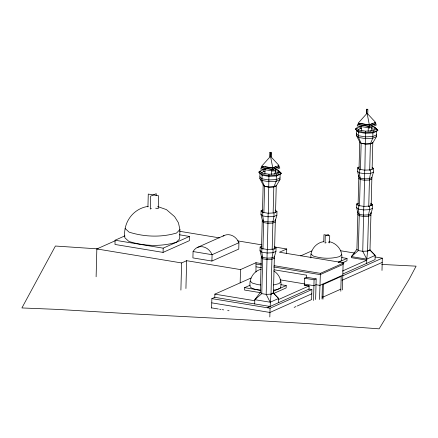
<?xml version="1.0" encoding="UTF-8"?>
<svg xmlns="http://www.w3.org/2000/svg" width="438" height="438" viewBox="0 0 438 438"><rect width="100%" height="100%" fill="white"/><g stroke="black" fill="none" stroke-linecap="round" stroke-linejoin="round"><path stroke-width="0.66" d="M96.114 276.772L96.842 248.948L115.369 240.686M124.885 235.863L115.101 240.227L114.991 244.464L163.067 252.403L189.358 240.676L189.468 236.443L179.449 234.784M148.164 206.375C133.092 208.499 122.749 222.789 124.896 237.829L128.881 241.426C144.129 246.227 160.938 246.818 176.322 242.302L179.673 238.841L179.914 229.561L178.441 222.794L174.614 216.657L166.462 209.616L157.68 206.55M147.934 206.917L148.268 194.078L158.572 195.781L158.233 208.614L155.66 208.192M156.185 195.698L156.24 193.673L150.606 196.186L150.267 209.019L151.395 208.521M163.067 252.403L163.177 248.165L189.468 236.443M180.899 290.093L181.606 262.948L186.654 260.698L240.511 269.594L255.967 262.701L261.333 263.588M185.926 288.522L186.654 260.698M211.904 261.048L212.074 254.692A12.204 10.386 66 0 0 202.739 246.769A12.204 10.386 66 0 0 193.076 251.554L192.906 257.911L211.904 261.048L238.765 249.069L238.934 242.712A12.204 10.386 66 0 0 223.013 236.153M211.614 308.111L211.866 298.634L214.784 297.331L270.087 306.469L271.012 294.133L271.96 257.916L273 252.715L273.093 249.156L276.028 247.848L274.308 246.293M214.784 297.331L214.866 294.144L251.045 278.01M240.161 282.86L240.511 269.594M250.093 285.209L244.574 287.667L244.513 290.044L260.665 292.71M261.141 269.239C253.673 270.941 248.959 278.886 250.06 286.326A15.346 3.947 1.5 0 0 260.457 290.224M254.702 303.923L254.812 299.68L260.353 292.37L261.3 256.153L260.03 250.574L260.123 247.016L261.886 246.233M255.984 271.982L255.967 262.701M275.579 169.834L278.048 170.251L281.322 173.344L280.117 174.34L279.981 179.635L276.279 185.794L273.832 186.867L268.992 187.108L264.579 186.374L263.216 185.088L259.844 178.545L259.986 173.251L258.831 172.129L260.041 171.132L263.807 169.479L265.165 169.413M261.497 248.642L262.252 219.936L260.982 214.357L261.075 210.798L262.838 210.016M262.45 212.425L263.161 185.099L264.579 186.374L268.992 187.108L273.821 186.862L276.236 185.783L275.54 212.425M259.986 173.251L263.753 171.597L263.807 169.479M260.123 247.016L261.847 248.57L261.754 252.129L262.718 257.435L261.771 293.652L254.812 299.68L270.197 302.22L278.612 298.47L273.427 293.055L274.374 256.838L275.935 251.407L276.028 247.848M261.075 210.798L262.795 212.353L262.701 215.912L263.665 221.217L262.931 249.233M263.9 212.337L264.579 186.374L261.973 180.516L259.844 178.545M264.913 173.388L265.017 169.418M261.847 248.57L267.218 249.457L266.184 294.38L270.197 302.22M262.795 212.353L268.166 213.24L267.35 249.967M268.297 213.749L268.948 174.236L276.405 173.875L280.172 172.222M271.598 174.494L271.702 170.524M269.824 316.959L270.054 308.221L311.883 289.567L311.621 299.592L297.26 305.992M272.179 249.72L272.912 221.699L273.947 216.498L274.04 212.939L276.98 211.631L275.256 210.076M273.142 212.819L273.821 186.862L276.208 181.288L276.351 175.988L277.112 175.189L281.322 173.344L278.048 170.251L277.988 172.369L278.842 173.158M275.327 169.561L275.223 173.53L274.013 174.072M274.571 249.326L275.36 219.257M275.327 220.621L276.882 215.189L276.98 211.631M278.502 302.691L278.612 298.47L272.956 292.732M273.799 270.919C279.225 274.281 281.973 280.588 280.736 286.895A15.346 3.947 1.5 0 1 273.372 290.175M286.6 253.624L286.72 248.981L274.61 246.983M280.835 284.662L286.217 285.549L286.156 287.919L273.274 293.668M304.268 285.357L304.454 278.212L306.556 277.276L316.17 278.864L315.634 299.515M306.556 277.276L306.611 275.157L274.298 269.819M308.993 289.37L309.08 285.921L304.273 285.127M310.903 257.905C309.956 250.142 316.044 242.729 323.677 241.645M313.531 300.457L314.068 279.8L316.17 278.864M319.494 299.477L320.402 273.345L343.879 262.871L343.096 264.393L342.428 289.912M322.018 299.017L322.406 284.235L323.37 284.393L341.186 276.444L340.797 291.232M323.77 241.891L323.961 234.702L329.726 235.655L329.54 242.844L328.385 242.652M322.981 299.176L323.37 284.393M328.385 235.786L328.418 234.478L325.264 235.885L325.078 243.074L326.129 242.603M328.878 241.595C337.183 242.997 343.474 251.313 341.547 259.772A15.346 3.947 1.5 0 1 338.202 262.242M341.645 257.539L347.027 258.425L346.967 260.796L342.062 262.986M372.147 126.768L374.61 127.179L377.89 130.272L376.685 131.269L376.549 136.563L372.842 142.728L370.4 143.795L365.56 144.036L361.142 143.303L359.779 142.021L356.412 135.473L356.548 130.179L355.399 129.057L356.609 128.06L360.375 126.407L360.321 128.526L358.164 129.473M370.986 213.782L368.528 214.844L363.699 215.091L359.286 214.363L357.868 213.087L356.598 207.502L356.691 203.944L358.454 203.161M371.933 177.565L369.475 178.627L364.646 178.874L360.233 178.146L358.815 176.87L357.545 171.285L357.638 167.727L359.401 166.944M342.461 271.034L366.737 260.21L351.353 257.664L351.38 256.608L356.921 249.299L357.906 211.718M358.065 205.57L358.853 175.501M359.012 169.353L359.729 142.027L361.142 143.303L365.56 144.036L370.389 143.79L372.804 142.711L372.108 169.353M356.691 203.944L358.41 205.499L358.317 209.057L359.286 214.363L358.333 250.58L351.38 256.608L366.765 259.148L375.18 255.398L369.995 249.983L370.981 212.403M357.638 167.727L359.363 169.282L359.269 172.84L360.233 178.146L359.499 206.167M360.447 169.949L361.142 143.303L358.541 137.444L356.412 135.473M361.459 130.978L361.58 126.347M358.41 205.499L363.781 206.386L362.752 251.308L366.765 259.148L366.655 263.375M359.363 169.282L364.734 170.168L363.934 206.21M364.881 169.993L365.511 131.165L372.973 130.803L376.74 129.15M368.166 131.422L368.27 127.453M368.741 206.648L369.475 178.627L370.515 173.426L370.608 169.873L373.543 168.559L372.256 167.393M369.694 170.431L370.389 143.79L372.776 138.216L372.913 132.922L373.68 132.117L377.89 130.272L374.61 127.179L374.556 129.298L371.473 128.783M371.304 203.61L372.596 204.776L369.661 206.084L369.568 209.643L368.528 214.844L367.581 251.062L366.765 259.148M371.895 126.489L371.791 130.458L369.973 131.274M370.811 205.597L370.876 203.221M371.156 205.57L371.889 177.549L373.45 172.118L373.543 168.559M370.942 213.766L372.503 208.335L372.596 204.776M381.996 270.438L382.314 258.152L374.961 256.936M280.117 174.34L276.351 175.988L268.888 176.355L262.11 175.222L261.212 174.329L262.165 173.103L268.948 174.236M278.946 171.143L277.988 172.369L274.911 171.849M365.511 131.165L358.733 130.031L357.775 131.258L358.678 132.15L365.456 133.283L372.913 132.922L376.685 131.269M270.52 156.306L261.579 166.303L272.825 168.159L278.957 165.422L270.52 156.306L272.825 168.159M367.082 113.234L358.142 123.231L369.387 125.087L375.525 122.35L367.082 113.234L369.387 125.087M358.875 123.193L357.654 124.562L369.491 126.516L375.946 123.636L374.791 122.388M358.372 124.529L357.134 125.914L369.595 127.967L376.395 124.939L375.224 123.675L371.654 125.268M359.609 127.212L360.375 126.407M179.914 229.561L176.563 233.027C161.179 237.544 144.37 236.953 129.122 232.151L125.137 228.548M280.868 281.7L278.995 283.638L273.509 284.979M341.678 254.577L339.806 256.515C331.188 259.044 321.777 258.71 313.236 256.022L311.002 254.007M367.564 109.166L366.809 109.5L366.699 113.743L367.449 113.409M273.23 167.688L275.726 166.571M359.521 123.297L369.174 124.896L372.919 123.22M273.307 169.134L278.656 166.747L279.827 168.006L273.027 171.039L260.572 168.98L261.809 167.595L272.71 169.396L273.027 171.039M370.466 125.799L369.278 126.33L369.595 127.967M263.599 166.478L262.313 166.265L261.086 167.634L272.923 169.588L279.378 166.708L278.223 165.46M197.138 247.563L223.999 235.584M276.882 215.189L273.947 216.498L268.072 216.799L262.701 215.912L260.982 214.357M373.45 172.118L370.515 173.426L364.64 173.727L359.269 172.84L357.545 171.285M275.365 220.637L272.912 221.699L268.083 221.946L263.665 221.217L262.252 219.936M275.288 222L272.874 223.073L268.045 223.32L263.632 222.592L262.214 221.316M371.857 178.928L369.442 180.007L364.613 180.253L360.195 179.52L358.782 178.244M238.934 242.712L212.074 254.692L193.076 251.554M275.935 251.407L273 252.715L267.125 253.016L261.754 252.129L260.03 250.574M372.503 208.335L369.568 209.643L363.688 209.944L358.317 209.057L356.598 207.502M286.72 248.981L279.444 252.228L343.879 262.871M274.418 256.854L271.96 257.916L267.131 258.163L262.718 257.435L261.3 256.153M274.341 258.217L271.927 259.291L267.098 259.537L262.68 258.809L261.267 257.533M370.909 215.146L368.495 216.224L363.66 216.465L359.248 215.737L357.835 214.461M300.632 255.891L311.785 250.914M273.334 291.297L286.217 285.549M338.443 262.258L347.027 258.425M273.427 293.055L271.012 294.133L266.184 294.38L261.771 293.652L260.353 292.37M369.995 249.983L367.581 251.062L362.752 251.308L358.333 250.58L356.921 249.299M271.056 294.144L273.471 293.071M367.619 251.078L370.033 249.999M343.096 264.393L320.145 274.626L273.695 266.956M278.584 299.526L309.08 285.921M343.003 273.925L375.065 259.619L375.18 255.398L369.995 250.142M270.087 306.469L267.169 307.766L308.998 289.091L311.883 289.567M342.817 275.13L319.866 285.368L316.017 284.733L313.915 285.669L304.3 284.081M342.751 275.798L382.314 258.152M311.774 293.805L269.945 312.458L211.757 302.85M342.023 280.309L382.204 262.389M294.139 307.388L296.011 306.551M340.852 289.135L323.036 297.079L322.072 296.92M356.603 128.531L355.399 129.057L357.775 131.258L365.347 132.528L373.68 132.117L372.973 130.803M260.637 171.335L258.831 172.129L262.11 175.222L261.973 180.516L268.751 181.65L276.208 181.288L279.981 179.635M376.592 134.871L372.82 136.519L365.363 136.886L358.585 135.753L356.455 133.782M280.024 177.938L276.258 179.591L268.795 179.958L262.017 178.819L259.887 176.848M376.549 136.563L372.776 138.216L365.319 138.578L358.541 137.444L358.678 132.15L356.548 130.179M364.734 170.168L370.608 169.873M363.781 206.386L369.661 206.084M268.166 213.24L274.04 212.939M267.218 249.457L273.093 249.156M360.321 128.526L361.673 128.46M263.753 171.597L265.11 171.532M381.679 264.426L416.1 266.156L409.076 279.444L379.127 328.834L307.525 323.589L236.356 319.307L129.352 313.717L57.997 309.425L21.9 307.947L55.407 246.03L98.145 248.904M260.741 284.924L258.168 284.7L252.425 283.145L250.191 281.13M359.018 124.633L368.637 126.221M264.886 166.686L271.965 167.858M340.474 250.728L354.446 253.033M179.728 231.308L219.427 237.867M237.599 240.867L261.82 244.869M340.222 276.285L341.186 276.444M274.089 265.691L320.402 273.345M115.101 240.227L163.177 248.165M256.186 264.065L261.574 264.952M256.115 266.819L261.502 267.706M304.454 278.212L314.068 279.8M96.842 248.948L181.606 262.948M280.117 279.855L304.355 283.857M305.472 285.56L306.671 285.757M307.876 285.954L309.075 286.151M244.574 287.667L260.725 290.339M214.866 294.144L254.785 300.736M211.866 298.634L270.054 308.221M211.62 307.887L218.31 308.993M219.646 309.217L220.987 309.436M222.323 309.655L223.659 309.88M227.672 310.542L229.014 310.761M261.212 174.329L268.784 175.594L277.112 175.189L276.405 173.875M356.609 128.06L358.733 130.031M260.041 171.132L262.165 173.103M369.174 124.896L369.491 126.516M272.606 167.962L272.923 169.588M269.934 152.293L269.819 156.53L271.193 156.76L271.308 152.517L269.934 152.293M270.246 152.572L270.131 156.815L270.887 156.476L270.996 152.238L270.246 152.572M366.496 109.221L366.387 113.464L367.761 113.688L367.871 109.451L366.496 109.221"/></g></svg>
